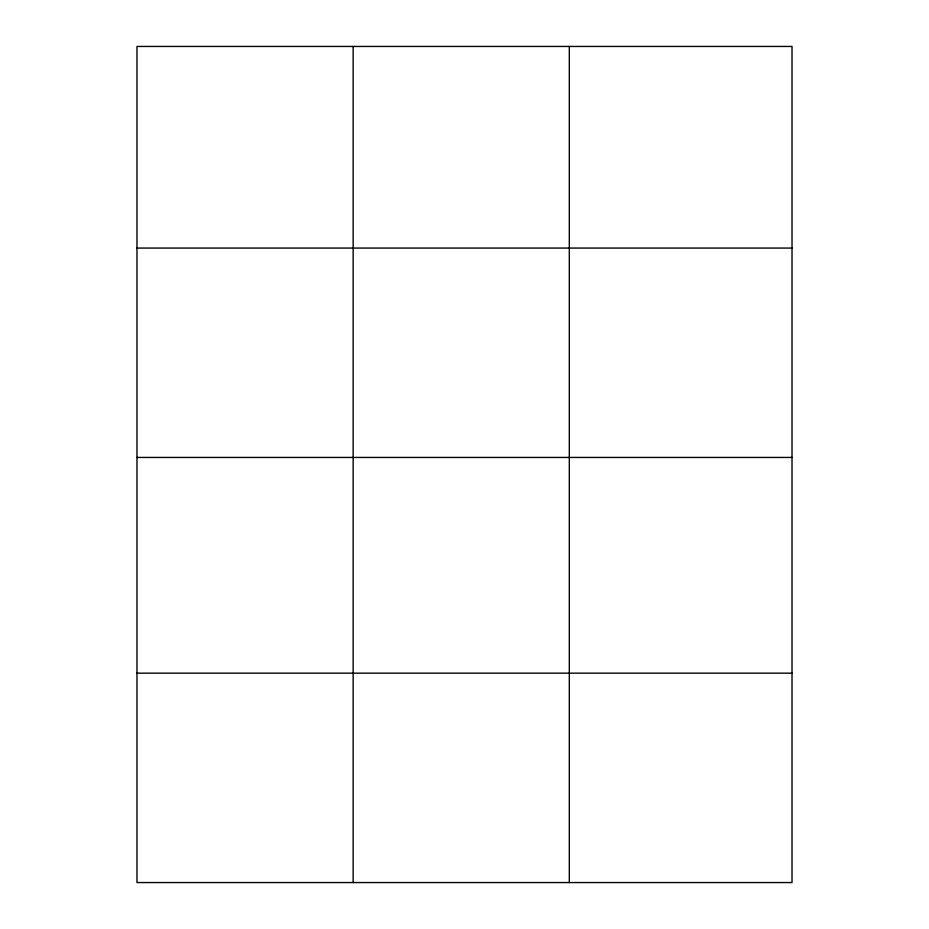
<?xml version="1.0" encoding="UTF-8"?>
<svg xmlns="http://www.w3.org/2000/svg" width="929" height="929" viewBox="0 0 929 929"><rect width="100%" height="100%" fill="white"/><g stroke="black" fill="none" stroke-linecap="round" stroke-linejoin="round"><path stroke-width="1.39" d="M792.019 457.44L792.019 46.45L136.981 46.45L136.981 882.55L792.019 882.55L792.019 457.44L136.981 457.44M136.981 248.066L792.019 248.066M136.981 673.165L792.019 673.165M569.303 46.45L569.303 882.55M353.148 46.45L353.148 882.55"/></g></svg>
